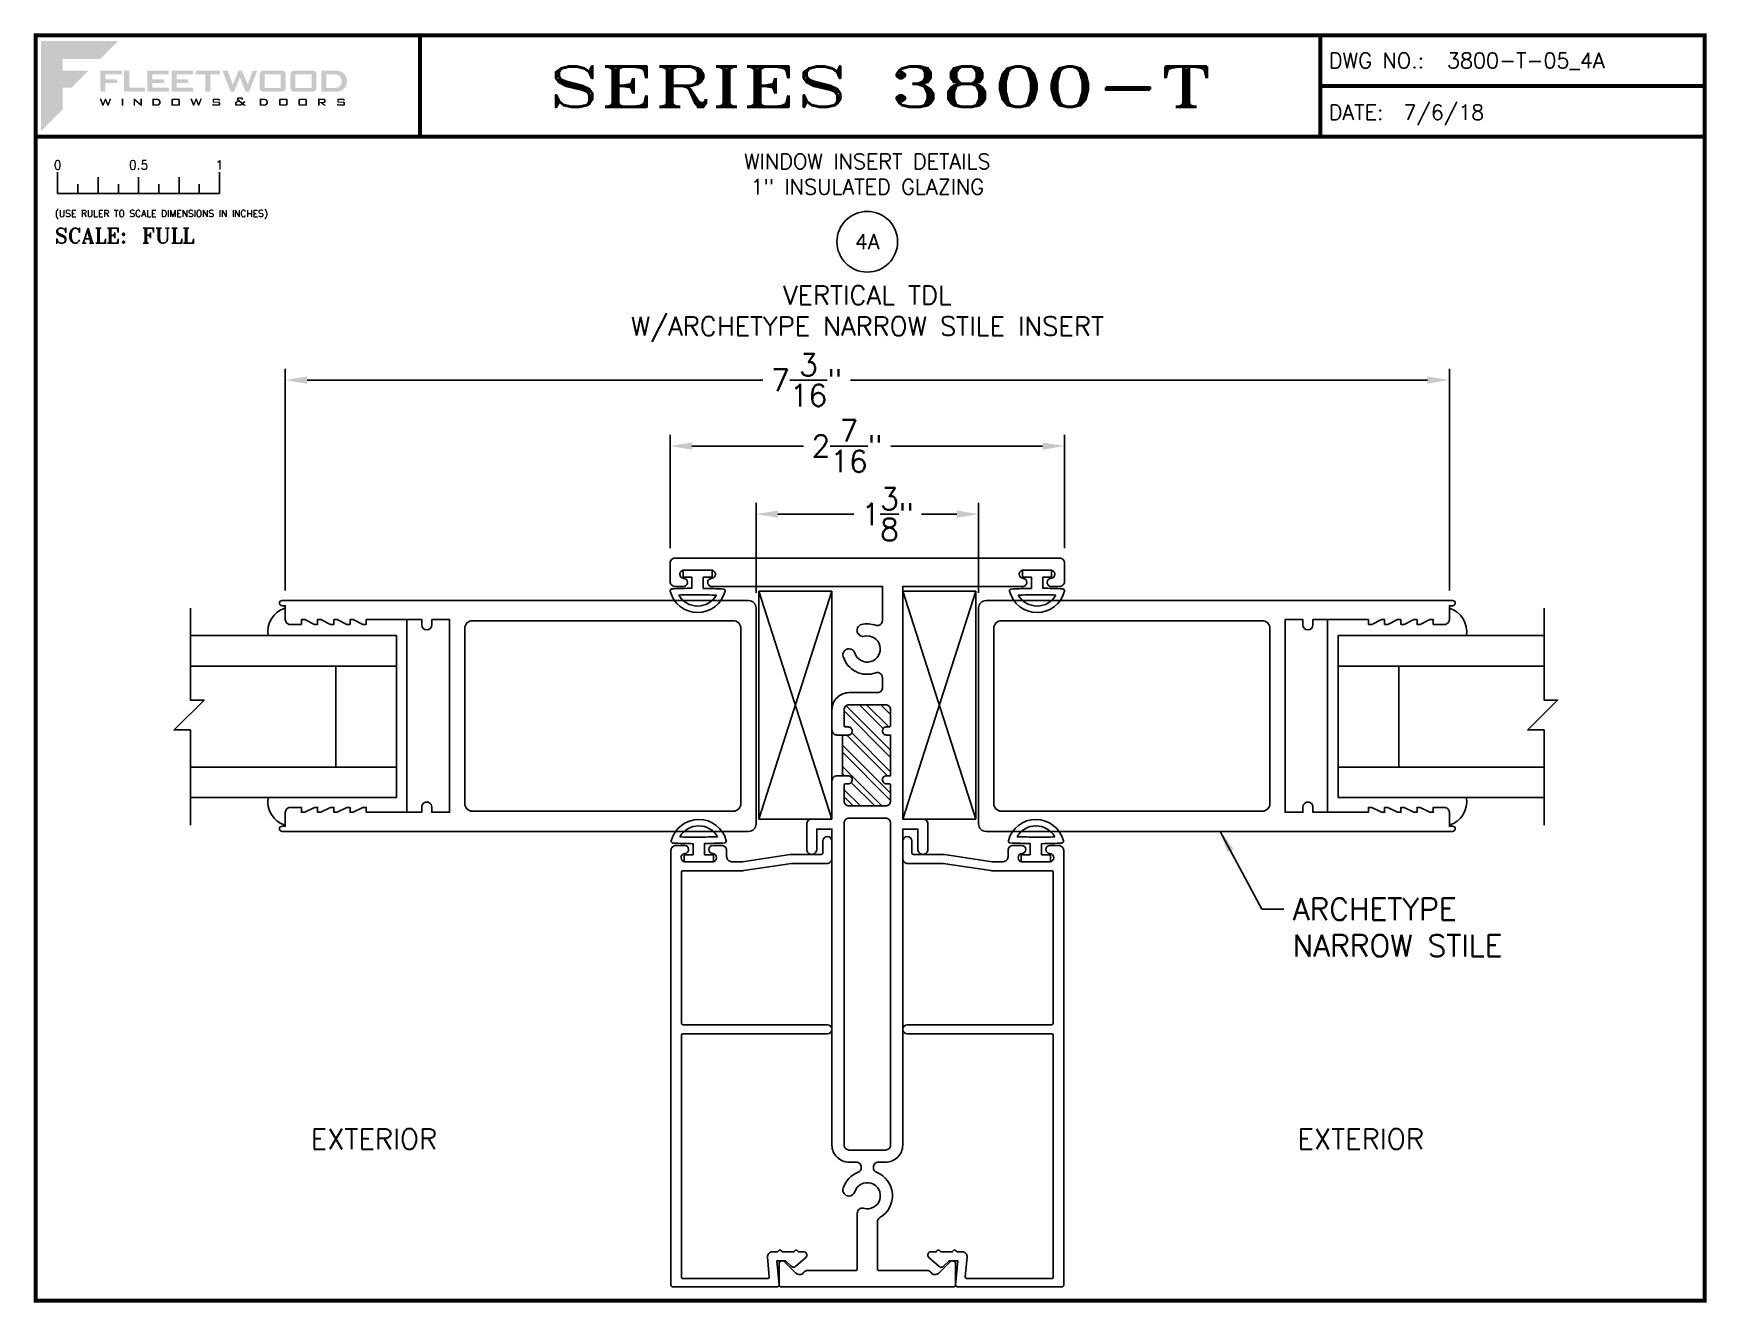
# Paper-space layout 'DETAIL 4A' of a CAD drawing. Extents: x 0.1 to 10.5, y 0.1 to 7.9.
# The model-space entities are those that its viewports show. They can reach past a viewport. Long polylines and large blocks are cut down to what shows.
import ezdxf
from ezdxf.enums import TextEntityAlignment as Align

# ---------------------------------------------------------------- set-up
doc = ezdxf.new("R2010")
doc.units = 0
doc.header["$MEASUREMENT"] = 0
doc.layers.get('0').update_dxf_attribs({"linetype": 'CONTINUOUS'})
doc.layers.get('Defpoints').update_dxf_attribs({"linetype": 'CONTINUOUS'})
for name, color, linetype in [('Ballons', 7, 'CONTINUOUS'), ('DIM', 7, 'CONTINUOUS'), ('FRAME', 1, 'CONTINUOUS'), ('GEOMETRY', 1, 'CONTINUOUS'), ('GLASS', 7, 'CONTINUOUS'), ('GLASS-VINYL', 7, 'CONTINUOUS'), ('MISC.', 7, 'CONTINUOUS'), ('TEXT', 7, 'CONTINUOUS'), ('VENT', 5, 'CONTINUOUS')]:
    doc.layers.add(name, color=color, linetype=linetype)
doc.layers.add('vp', color=40, linetype='CONTINUOUS', plot=False)
doc.layers.get('vp').off()
doc.styles.add('ROMANS', font='romans')
doc.styles.add('ROMANT', font='romant')
doc.styles.add('SIMPLEX-094', font='simplex.shx', dxfattribs={"height": 0.094})
doc.styles.get("Standard").update_dxf_attribs({"font": 'simplex.shx'})
doc.dimstyles.new('FULL SCALE', dxfattribs={"dimscale": 0.75, "dimtxt": 0.18, "dimasz": 0.18, "dimexe": 0.09375, "dimexo": 0.125, "dimgap": 0.09, "dimtad": 0, "dimtih": 1, "dimtoh": 1, "dimdec": 4, "dimzin": 0, "dimdsep": 46, "dimlunit": 4, "dimtxsty": 'Standard', "dimcen": 0.09, "dimadec": 0, "dimazin": 0, "dimtfac": 1, "dimtdec": 4, "dimtofl": 0, "dimtmove": 0, "dimatfit": 3, "dimfxl": 0, "dimtolj": 1, "dimtzin": 0, "dimarcsym": 0})

# ---------------------------------------------------------------- blocks, each defined once
blk = doc.blocks.new('sectball')
blk.add_circle((0, 0), 0.125)
blk.add_attdef('NO', text='', height=0.062).set_placement((0, 0), align=Align.MIDDLE_CENTER)
for tag, p in [('LINE1', (0, -0.2588)), ('LINE2', (0, -0.3864)), ('LINE3', (0, -0.5214))]:
    blk.add_attdef(tag, text='', height=0.078).set_placement(p, align=Align.CENTER)
blk = doc.blocks.new('*D54')
at = {"layer": 'Defpoints', "color": 0}
for p in [(8.893, 5.778), (1.7, 4.385), (8.893, 4.385)]:
    blk.add_point(p, dxfattribs=at)
at = {"layer": 'DIM', "color": 0, "lineweight": -2}
for p, q in [((1.7, 4.478), (1.7, 5.848)), ((8.893, 4.478), (8.893, 5.848)), ((1.835, 5.778), (4.652, 5.778)), ((8.758, 5.778), (5.192, 5.778))]:
    blk.add_line(p, q, dxfattribs=at)
at = {"layer": 'DIM', "color": 0}
for points in [[(1.835, 5.801), (1.835, 5.756), (1.7, 5.778)], [(8.758, 5.801), (8.758, 5.756), (8.893, 5.778)]]:
    blk.add_solid(points, dxfattribs=at)
at = {"layer": 'DIM', "color": 0, "insert": (4.922, 5.778), "char_height": 0.135, "attachment_point": 5}
blk.add_mtext('\\A1;7{\\H1.000000x;\\S3/16;}"', dxfattribs=at)
blk = doc.blocks.new('*D55')
at = {"layer": 'Defpoints', "color": 0}
for p in [(6.515, 5.371), (4.078, 4.648), (6.515, 4.648)]:
    blk.add_point(p, dxfattribs=at)
at = {"layer": 'DIM', "color": 0, "lineweight": -2}
for p, q in [((4.078, 4.741), (4.078, 5.441)), ((6.515, 4.741), (6.515, 5.441)), ((4.213, 5.371), (4.902, 5.371)), ((6.38, 5.371), (5.442, 5.371))]:
    blk.add_line(p, q, dxfattribs=at)
at = {"layer": 'DIM', "color": 0}
for points in [[(4.213, 5.393), (4.213, 5.348), (4.078, 5.371)], [(6.38, 5.393), (6.38, 5.348), (6.515, 5.371)]]:
    blk.add_solid(points, dxfattribs=at)
at = {"layer": 'DIM', "color": 0, "insert": (5.172, 5.371), "char_height": 0.135, "attachment_point": 5}
blk.add_mtext('\\A1;2{\\H1.000000x;\\S7/16;}"', dxfattribs=at)
blk = doc.blocks.new('*D56')
at = {"layer": 'Defpoints', "color": 0}
for p in [(5.984, 4.95), (4.609, 4.371), (5.984, 4.371)]:
    blk.add_point(p, dxfattribs=at)
at = {"layer": 'DIM', "color": 0, "lineweight": -2}
for p, q in [((4.609, 4.464), (4.609, 5.021)), ((5.984, 4.464), (5.984, 5.021)), ((4.744, 4.95), (5.213, 4.95)), ((5.849, 4.95), (5.631, 4.95))]:
    blk.add_line(p, q, dxfattribs=at)
at = {"layer": 'DIM', "color": 0}
for points in [[(4.744, 4.973), (4.744, 4.928), (4.609, 4.95)], [(5.849, 4.973), (5.849, 4.928), (5.984, 4.95)]]:
    blk.add_solid(points, dxfattribs=at)
at = {"layer": 'DIM', "color": 0, "insert": (5.422, 4.95), "char_height": 0.135, "attachment_point": 5}
blk.add_mtext('\\A1;1{\\H1.000000x;\\S3/8;}"', dxfattribs=at)
blk = doc.blocks.new('Fleetwood_Logo_6-10-15')
h = blk.add_hatch(color=154)
h.dxf.hatch_style = 1
h.paths.add_polyline_path([(0.2526, -0.0017), (0.0019, -0.0017), (0.0019, -0.2942), (0.0725, -0.2236), (0.0725, -0.1535), (0.1007, -0.1535), (0.1567, -0.0976), (0.0725, -0.0976), (0.0725, -0.0596), (0.1946, -0.0596)])
h = blk.add_hatch(color=251)
h.dxf.hatch_style = 1
h.paths.add_polyline_path([(0.2487, -0.1256), (0.2112, -0.1256), (0.2112, -0.1102), (0.2647, -0.1102), (0.2647, -0.0976), (0.1946, -0.0976), (0.1946, -0.1667), (0.2112, -0.1667), (0.2112, -0.1377), (0.2487, -0.1377)])
h = blk.add_hatch(color=251)
h.dxf.hatch_style = 1
h.paths.add_polyline_path([(0.2886, -0.0976), (0.272, -0.0976), (0.272, -0.1667), (0.3401, -0.1667), (0.3401, -0.1535), (0.2886, -0.1535)])
h = blk.add_hatch(color=251)
h.dxf.hatch_style = 1
h.paths.add_polyline_path([(0.4175, -0.0976), (0.3474, -0.0976), (0.3474, -0.1667), (0.4185, -0.1667), (0.4185, -0.1534), (0.364, -0.1534), (0.364, -0.1377), (0.4015, -0.1377), (0.4015, -0.1256), (0.364, -0.1256), (0.364, -0.1102), (0.4175, -0.1102)])
h = blk.add_hatch(color=251)
h.dxf.hatch_style = 1
h.paths.add_polyline_path([(0.4965, -0.0976), (0.4264, -0.0976), (0.4264, -0.1667), (0.4975, -0.1667), (0.4975, -0.1534), (0.443, -0.1534), (0.443, -0.1377), (0.4804, -0.1377), (0.4804, -0.1256), (0.443, -0.1256), (0.443, -0.1102), (0.4965, -0.1102)])
h = blk.add_hatch(color=251)
h.dxf.hatch_style = 1
h.paths.add_polyline_path([(0.5842, -0.0976), (0.5054, -0.0976), (0.5054, -0.1102), (0.5365, -0.1102), (0.5365, -0.1667), (0.5531, -0.1667), (0.5531, -0.1102), (0.5842, -0.1102)])
h = blk.add_hatch(color=251)
h.dxf.hatch_style = 1
h.paths.add_polyline_path([(0.6089, -0.0976), (0.5921, -0.0976), (0.6188, -0.1667), (0.63, -0.1667), (0.6489, -0.1192), (0.6679, -0.1667), (0.6789, -0.1667), (0.7056, -0.0976), (0.6908, -0.0976), (0.6742, -0.1433), (0.6558, -0.0976), (0.6446, -0.0976), (0.6261, -0.1433)])
h = blk.add_hatch(color=251)
h.dxf.hatch_style = 1
h.paths.add_polyline_path([(0.7853, -0.0976), (0.726, -0.0976, 0.414214), (0.7133, -0.1102), (0.7133, -0.154, 0.414214), (0.726, -0.1667), (0.7853, -0.1667, 0.414214), (0.798, -0.154), (0.798, -0.1102, 0.414214)])
h.paths.add_polyline_path([(0.7819, -0.1102), (0.7819, -0.154), (0.7294, -0.154), (0.7294, -0.1102)], flags=16)
h = blk.add_hatch(color=251)
h.dxf.hatch_style = 1
h.paths.add_polyline_path([(0.8856, -0.0976), (0.8262, -0.0976, 0.414214), (0.8136, -0.1102), (0.8136, -0.154, 0.414214), (0.8262, -0.1667), (0.8856, -0.1667, 0.414214), (0.8982, -0.154), (0.8982, -0.1102, 0.414214)])
h.paths.add_polyline_path([(0.8822, -0.1102), (0.8822, -0.154), (0.8296, -0.154), (0.8296, -0.1102)], flags=16)
h = blk.add_hatch(color=251)
h.dxf.hatch_style = 1
h.paths.add_polyline_path([(0.9632, -0.0976), (0.914, -0.0976), (0.914, -0.1667), (0.9632, -0.1667, 1)])
h.paths.add_polyline_path([(0.9301, -0.1102), (0.9593, -0.1102, -1), (0.9593, -0.154), (0.9301, -0.154)], flags=16)
h = blk.add_hatch(color=7)
h.dxf.hatch_style = 1
h.paths.add_polyline_path([(0.2301, -0.1891), (0.2251, -0.1891), (0.2196, -0.2043), (0.2134, -0.1891), (0.2097, -0.1891), (0.2035, -0.2043), (0.1978, -0.1891), (0.1922, -0.1891), (0.2011, -0.2121), (0.2048, -0.2121), (0.2112, -0.1963), (0.2175, -0.2121), (0.2212, -0.2121)])
h = blk.add_hatch(color=7)
h.dxf.hatch_style = 1
h.paths.add_polyline_path([(0.2691, -0.1891), (0.2637, -0.1891), (0.2637, -0.2118), (0.2637, -0.2121), (0.2691, -0.2121)])
h = blk.add_hatch(color=7)
h.dxf.hatch_style = 1
h.paths.add_polyline_path([(0.3077, -0.1964), (0.3259, -0.2121), (0.3298, -0.2121), (0.3298, -0.1891), (0.325, -0.1891), (0.325, -0.2047), (0.3067, -0.1891), (0.3029, -0.1891), (0.3029, -0.2121), (0.3077, -0.2121)])
h = blk.add_hatch(color=7)
h.dxf.hatch_style = 1
h.paths.add_polyline_path([(0.3801, -0.1891), (0.3637, -0.1891), (0.3637, -0.2121), (0.3801, -0.2121, 1)])
h.paths.add_polyline_path([(0.3691, -0.2079), (0.3691, -0.1933), (0.3788, -0.1933, -1), (0.3788, -0.2079)], flags=16)
h = blk.add_hatch(color=7)
h.dxf.hatch_style = 1
h.paths.add_polyline_path([(0.4537, -0.2079), (0.4537, -0.1933, 0.414214), (0.4495, -0.1891), (0.4297, -0.1891, 0.414214), (0.4255, -0.1933), (0.4255, -0.2079, 0.414214), (0.4297, -0.2121), (0.4495, -0.2121, 0.414214)])
h.paths.add_polyline_path([(0.4308, -0.2079), (0.4308, -0.1933), (0.4484, -0.1933), (0.4484, -0.2079)], flags=16)
h = blk.add_hatch(color=7)
h.dxf.hatch_style = 1
h.paths.add_polyline_path([(0.5253, -0.1891), (0.5203, -0.1891), (0.5148, -0.2043), (0.5087, -0.1891), (0.5049, -0.1891), (0.4988, -0.2043), (0.493, -0.1891), (0.4874, -0.1891), (0.4963, -0.2121), (0.5001, -0.2121), (0.5064, -0.1963), (0.5127, -0.2121), (0.5164, -0.2121)])
h = blk.add_hatch(color=7)
h.dxf.hatch_style = 1
h.paths.add_polyline_path([(0.5801, -0.1891), (0.5643, -0.1891, 0.414214), (0.56, -0.1933), (0.56, -0.1981, 0.414214), (0.5643, -0.2024), (0.58, -0.2024), (0.58, -0.2078), (0.5637, -0.2078), (0.5637, -0.2052), (0.5591, -0.2062), (0.5591, -0.2078, 0.414214), (0.5634, -0.2121), (0.5805, -0.2121, 0.414214), (0.5848, -0.2078), (0.5848, -0.2024, 0.414214), (0.5805, -0.1982), (0.5648, -0.1982), (0.5648, -0.193), (0.5798, -0.193), (0.5798, -0.1958), (0.5843, -0.1948), (0.5843, -0.1933, 0.414214)])
h = blk.add_hatch(color=7)
h.dxf.hatch_style = 1
h.paths.add_polyline_path([(0.645, -0.1913, -0.222262), (0.6447, -0.1906), (0.6447, -0.1892), (0.6535, -0.1892), (0.6535, -0.193), (0.6587, -0.1918), (0.6587, -0.189, 0.414214), (0.6544, -0.1847), (0.6437, -0.1847, 0.414214), (0.6394, -0.189), (0.6394, -0.1922, 0.222262), (0.6407, -0.1948), (0.6415, -0.1955), (0.6345, -0.1998, 0.260684), (0.6329, -0.2027), (0.6329, -0.2078, 0.414214), (0.6372, -0.2121), (0.6514, -0.2121, 0.17577), (0.6536, -0.2113), (0.657, -0.2085), (0.6614, -0.2121), (0.6699, -0.2121), (0.6613, -0.2049), (0.6676, -0.1997), (0.6637, -0.1964), (0.6574, -0.2017)])
h.paths.add_polyline_path([(0.6532, -0.2052), (0.6509, -0.2072, -0.17577), (0.6502, -0.2074), (0.6382, -0.2074), (0.6382, -0.2033, -0.260684), (0.6387, -0.2025), (0.6451, -0.1985)], flags=16)
h = blk.add_hatch(color=7)
h.dxf.hatch_style = 1
h.paths.add_polyline_path([(0.7294, -0.1891), (0.713, -0.1891), (0.713, -0.2121), (0.7294, -0.2121, 1)])
h.paths.add_polyline_path([(0.7184, -0.2079), (0.7184, -0.1933), (0.7281, -0.1933, -1), (0.7281, -0.2079)], flags=16)
h = blk.add_hatch(color=7)
h.dxf.hatch_style = 1
h.paths.add_polyline_path([(0.8045, -0.2079), (0.8045, -0.1933, 0.414214), (0.8003, -0.1891), (0.7805, -0.1891, 0.414214), (0.7763, -0.1933), (0.7763, -0.2079, 0.414214), (0.7805, -0.2121), (0.8003, -0.2121, 0.414214)])
h.paths.add_polyline_path([(0.7816, -0.2079), (0.7816, -0.1933), (0.7992, -0.1933), (0.7992, -0.2079)], flags=16)
h = blk.add_hatch(color=7)
h.dxf.hatch_style = 1
h.paths.add_polyline_path([(0.8678, -0.2079), (0.8678, -0.1933, 0.414214), (0.8636, -0.1891), (0.8438, -0.1891, 0.414214), (0.8396, -0.1933), (0.8396, -0.2079, 0.414214), (0.8438, -0.2121), (0.8636, -0.2121, 0.414214)])
h.paths.add_polyline_path([(0.8449, -0.2079), (0.8449, -0.1933), (0.8624, -0.1933), (0.8624, -0.2079)], flags=16)
h = blk.add_hatch(color=7)
h.dxf.hatch_style = 1
h.paths.add_polyline_path([(0.9277, -0.1993), (0.9277, -0.1933, 0.414214), (0.9235, -0.1891), (0.9028, -0.1891), (0.9028, -0.2121), (0.9082, -0.2121), (0.9082, -0.2035), (0.9131, -0.2035), (0.9224, -0.2121), (0.9303, -0.2121), (0.9197, -0.2035), (0.9235, -0.2035, 0.414214)])
h.paths.add_polyline_path([(0.9082, -0.1993), (0.9082, -0.1933), (0.9214, -0.1933, -0.414214), (0.9224, -0.1943), (0.9224, -0.1983, -0.414214), (0.9214, -0.1993)], flags=16)
h = blk.add_hatch(color=7)
h.dxf.hatch_style = 1
h.paths.add_polyline_path([(0.9867, -0.1982), (0.971, -0.1982), (0.971, -0.193), (0.9859, -0.193), (0.9859, -0.1958), (0.9905, -0.1948), (0.9905, -0.1933, 0.414214), (0.9863, -0.1891), (0.9705, -0.1891, 0.414214), (0.9662, -0.1933), (0.9662, -0.1981, 0.414214), (0.9705, -0.2024), (0.9862, -0.2024), (0.9862, -0.2078), (0.9699, -0.2078), (0.9699, -0.2052), (0.9653, -0.2062), (0.9653, -0.2078, 0.414214), (0.9696, -0.2121), (0.9867, -0.2121, 0.414214), (0.991, -0.2078), (0.991, -0.2024, 0.414214)])
blk = doc.blocks.new('A-SIZE_L')
for p, q in [((8.095, 7.907), (8.095, 7.282)), ((8.095, 7.594), (10.47, 7.594)), ((0.157, 7.282), (10.47, 7.282))]:
    blk.add_line(p, q)
at = {"const_width": 0.025}
for points in [[(0.157, 7.907), (10.47, 7.907), (10.47, 0.093), (0.157, 0.093), (0.157, 7.907)], [(2.532, 7.907), (2.532, 7.282)], [(8.095, 7.907), (8.095, 7.282)], [(8.095, 7.594), (10.47, 7.594)], [(0.157, 7.282), (10.47, 7.282)]]:
    blk.add_lwpolyline(points, dxfattribs=at)
at = {"xscale": 1.898091133004928, "yscale": 1.898091133004928, "zscale": 1.898091133004928}
blk.add_blockref('Fleetwood_Logo_6-10-15', (0.188, 7.875), dxfattribs=at)
for s, style, p in [('DWG NO.:', 'SIMPLEX-094', (8.149, 7.705)), ('DATE:', 'SIMPLEX-094', (8.148, 7.385)), ('SCALE:', 'ROMANT', (0.276, 6.623))]:
    blk.add_text(s, height=0.094, dxfattribs=dict(style=style)).set_placement(p)
for tag, p, style in [('DWG_NO', (8.878, 7.705), 'SIMPLEX-094'), ('DATE', (8.609, 7.385), 'SIMPLEX-094'), ('SCALE', (0.814, 6.623), 'ROMANT')]:
    blk.add_attdef(tag, p, '', height=0.094, dxfattribs=dict(style=style))
for tag, height, style, width, p, p2 in [('DWG_NO', 0.094, 'SIMPLEX-094', 2.60233, (8.876, 7.704), (10.367, 7.704)), ('PRODUCT', 0.25, 'ROMANT', 2.260212, (3.282, 7.465), (7.345, 7.465))]:
    blk.add_attdef(tag, text='', height=height, dxfattribs=dict(style=style, width=width)).set_placement(p, p2, align=Align.FIT)
blk = doc.blocks.new('Full')
for p, q in [((0.137, -0.219), (0.137, -0.35)), ((0.262, -0.294), (0.262, -0.35)), ((0.387, -0.249), (0.387, -0.35)), ((0.512, -0.294), (0.512, -0.35)), ((0.637, -0.249), (0.637, -0.35)), ((0.762, -0.294), (0.762, -0.35)), ((0.887, -0.249), (0.887, -0.35)), ((1.012, -0.294), (1.012, -0.35)), ((1.137, -0.219), (1.137, -0.35)), ((0.137, -0.35), (1.137, -0.35))]:
    blk.add_line(p, q)
for s, p in [('0', (0.137, -0.219)), ('0.5', (0.637, -0.219)), ('1', (1.137, -0.219))]:
    blk.add_text(s, height=0.055).set_placement(p, align=Align.BOTTOM_CENTER)
at = {"style": 'ROMANS'}
blk.add_text('(USE RULER TO SCALE DIMENSIONS IN INCHES)', height=0.04115, dxfattribs=at).set_placement((0.12, -0.495))
blk = doc.blocks.new('3005 Std Lock Stile')
for points in [[(-2.609, 0.565), (-2.629, 0.565), (-2.689, 0.595), (-2.709, 0.595), (-2.709, 0.565), (-2.729, 0.565), (-2.789, 0.595), (-2.809, 0.595), (-2.809, 0.565), (-2.878, 0.565, -0.414214), (-2.909, 0.596), (-2.909, 0.681), (-2.929, 0.681, -0.999996), (-2.929, 0.713), (-2.909, 0.713), (-0.046, 0.713, -0.414214), (0, 0.667), (0, -0.667, -0.414214), (-0.046, -0.713), (-2.909, -0.713), (-2.929, -0.713, -0.999996), (-2.929, -0.681), (-2.909, -0.681), (-2.909, -0.596, -0.414214), (-2.878, -0.565), (-2.809, -0.565), (-2.809, -0.595), (-2.789, -0.595), (-2.729, -0.565), (-2.709, -0.565), (-2.709, -0.595), (-2.689, -0.595), (-2.629, -0.565), (-2.609, -0.565), (-2.609, -0.595), (-2.589, -0.595), (-2.529, -0.565), (-2.509, -0.565), (-2.509, -0.595), (-2.489, -0.595), (-2.429, -0.565), (-2.409, -0.565), (-2.409, -0.595), (-2.066, -0.595), (-2.066, -0.563, -1.000005), (-2.004, -0.563), (-2.004, -0.595), (-1.894, -0.595), (-1.894, 0.595), (-2.004, 0.595), (-2.004, 0.563, -0.999996), (-2.066, 0.563), (-2.066, 0.595), (-2.409, 0.595), (-2.409, 0.565), (-2.429, 0.565), (-2.489, 0.595), (-2.509, 0.595), (-2.509, 0.565), (-2.529, 0.565), (-2.589, 0.595), (-2.609, 0.595)], [(-0.14, 0.588, -0.414214), (-0.094, 0.542), (-0.094, -0.542, -0.414214), (-0.14, -0.588), (-1.754, -0.588, -0.414214), (-1.8, -0.542), (-1.8, 0.542, -0.414214), (-1.754, 0.588)]]:
    blk.add_lwpolyline(points, format="xyb", close=True)
blk = doc.blocks.new('25031')
at = {"layer": 'GEOMETRY', "color": 5}
for p, q in [((-0.035, 0.112), (-0.035, 0.042)), ((0.035, 0.042), (0.035, 0.112)), ((-0.035, 0.042), (-0.09, 0.042)), ((-0.09, 0.042), (-0.09, 0)), ((-0.09, 0), (0.09, 0)), ((0.09, 0.042), (0.035, 0.042)), ((0.09, 0), (0.09, 0.042))]:
    blk.add_line(p, q, dxfattribs=at)
for centre, radius, start, end in [((0, 0.086), 0.175, 14.1622, 165.8685), ((0, 0.086), 0.135, 30.4808, 149.5259), ((-0.16, 0.126), 0.01, 165.8685, 267.1063), ((0, 3.29), 3.179, 267.1063, 269.3654), ((0, 3.29), 3.139, 267.8759, 269.9963), ((0.005, 3.056), 2.904, 269.9005, 272.1922), ((0.005, 3.056), 2.944, 270.5829, 273.0223), ((0.16, 0.126), 0.01, 273.0223, 14.1622)]:
    blk.add_arc(centre, radius, start, end, dxfattribs=at)

msp = doc.modelspace()

# ---------------------------------------------------------------- hatches: boundary and pattern name
h = msp.add_hatch()
h.set_pattern_fill('ANSI32', color=256, scale=0.25, angle=90, style=0)
h.set_pattern_definition([(135, (-1.02766, -23.12155), (-0.06629126, -0.06629126), []), (135, (-1.02766, -23.07736), (-0.06629126, -0.06629126), [])])
h.paths.add_polyline_path([(17.726, -14.676), (17.726, -14.425), (17.701, -14.425, -1), (17.701, -14.375), (17.716, -14.375, 0.414214), (17.726, -14.365), (17.726, -14.269, 0.414214), (17.695, -14.238), (17.47, -14.238, 0.414214), (17.439, -14.269), (17.439, -14.365, 0.414214), (17.449, -14.375), (17.464, -14.375, -1), (17.464, -14.425), (17.429, -14.425), (17.429, -14.676), (17.464, -14.676, -1), (17.464, -14.726), (17.449, -14.726, 0.414214), (17.439, -14.736), (17.439, -14.832, 0.414214), (17.47, -14.863), (17.695, -14.863, 0.414214), (17.726, -14.832), (17.726, -14.736, 0.414214), (17.716, -14.726), (17.701, -14.726, -1), (17.701, -14.676)])

# ---------------------------------------------------------------- linework, layer by layer
at = {"layer": 'FRAME'}
for points in [[(18.77, -13.507, 0.414214), (18.801, -13.476), (18.801, -13.363, 0.414214), (18.77, -13.332), (17.582, -13.332), (16.395, -13.332, 0.414214), (16.364, -13.363), (16.364, -13.476, 0.414214), (16.395, -13.507), (16.446, -13.507, 0.414214), (16.471, -13.482, 0.399638), (16.448, -13.457, -0.399638), (16.424, -13.432), (16.424, -13.432, -0.414214), (16.449, -13.407), (16.619, -13.407, -0.414214), (16.644, -13.432), (16.644, -13.432, -0.399638), (16.62, -13.457, 0.399638), (16.596, -13.482, 0.414214), (16.621, -13.507), (16.673, -13.507), (17.676, -13.507), (17.676, -13.718, -0.517938), (17.634, -13.747, 0.142368), (17.547, -13.742, 0.510157), (17.524, -13.797), (17.525, -13.798, 0.323599), (17.564, -13.815, -2.284894), (17.505, -13.918, 0.323599), (17.47, -13.892), (17.469, -13.892, 0.510157), (17.433, -13.94, 0.42659), (17.634, -14.041, -0.517938), (17.676, -14.07), (17.676, -14.132, -0.414214), (17.645, -14.163), (17.47, -14.163, 0.414214), (17.364, -14.269), (17.364, -14.394, 0.414214), (17.395, -14.425), (17.464, -14.425, 0.414214), (17.489, -14.4, 0.414214), (17.464, -14.375), (17.449, -14.375, -0.414214), (17.439, -14.365), (17.439, -14.269, -0.414214), (17.47, -14.238), (17.695, -14.238, -0.414214), (17.726, -14.269), (17.726, -14.365, -0.414214), (17.716, -14.375), (17.701, -14.375, 0.414214), (17.676, -14.4, 0.414214), (17.701, -14.425), (17.716, -14.425), (17.726, -14.425), (17.726, -14.676), (17.716, -14.676), (17.701, -14.676, 0.414214), (17.676, -14.701, 0.414214), (17.701, -14.726), (17.716, -14.726, -0.414214), (17.726, -14.736), (17.726, -14.832, -0.414214), (17.695, -14.863), (17.47, -14.863, -0.414214), (17.439, -14.832), (17.439, -14.736, -0.414214), (17.449, -14.726), (17.464, -14.726, 0.414214), (17.489, -14.701, 0.414214), (17.464, -14.676), (17.395, -14.676, 0.414214), (17.364, -14.707), (17.364, -14.934, -0.414214), (17.354, -14.944), (17.239, -14.944, 0.414214), (17.208, -14.975), (17.208, -15.131, 0.414214), (17.239, -15.162, 0.414214), (17.27, -15.131), (17.27, -15.006), (17.364, -15.006), (17.364, -16.957, 0.414214), (17.47, -17.063), (17.514, -17.063, -0.414214), (17.545, -17.094), (17.545, -17.096, -0.308174), (17.525, -17.125, 0.227368), (17.433, -17.224, 0.502305), (17.469, -17.272, 0.326072), (17.505, -17.246, -2.386509), (17.559, -17.348, 0.500407), (17.52, -17.378), (17.52, -17.722, -0.414214), (17.51, -17.732), (17.213, -17.732, 0.237131), (17.188, -17.745, -0.457629), (17.141, -17.748), (17.071, -17.678, 0.668179), (17.037, -17.692), (17.037, -17.822, 0.414214), (17.047, -17.832), (17.582, -17.832), (18.118, -17.832, 0.414214), (18.128, -17.822), (18.128, -17.692, 0.668179), (18.094, -17.678), (18.024, -17.748, -0.457629), (17.977, -17.745, 0.237131), (17.952, -17.732), (17.655, -17.732, -0.414214), (17.645, -17.722), (17.645, -17.432, -0.267949), (17.66, -17.405, 0.627979), (17.639, -17.125, -0.308174), (17.62, -17.096), (17.62, -17.094, -0.414214), (17.651, -17.063), (17.695, -17.063, 0.414214), (17.801, -16.957), (17.801, -15.006), (17.895, -15.006), (17.895, -15.131, 0.414214), (17.926, -15.162, 0.414214), (17.957, -15.131), (17.957, -14.975, 0.414214), (17.926, -14.944), (17.801, -14.944), (17.801, -13.507), (18.492, -13.507), (18.543, -13.507, 0.414214), (18.568, -13.482, 0.399638), (18.545, -13.457, -0.399638), (18.521, -13.432), (18.521, -13.432, -0.414214), (18.546, -13.407), (18.716, -13.407, -0.414214), (18.741, -13.432), (18.741, -13.432, -0.399638), (18.717, -13.457, 0.399638), (18.693, -13.482), (18.693, -13.482, 0.414214), (18.718, -13.507)], [(17.726, -16.957, -0.414214), (17.695, -16.988), (17.47, -16.988, -0.414214), (17.439, -16.957), (17.439, -14.969, -0.414214), (17.47, -14.938), (17.695, -14.938, -0.414214), (17.726, -14.969)], [(16.444, -17.782), (16.966, -17.782, 0.440011), (16.976, -17.771), (16.966, -17.65, -0.440011), (16.996, -17.616), (17.025, -17.616, 0.267949), (17.034, -17.611, -0.57735), (17.051, -17.611, 0.267949), (17.06, -17.616), (17.125, -17.616, 0.267949), (17.134, -17.611, -0.57735), (17.151, -17.611, 0.267949), (17.16, -17.616), (17.189, -17.616, -0.691708), (17.202, -17.651), (17.138, -17.707, -0.395486), (17.111, -17.706), (17.077, -17.672), (17.024, -17.672), (17.037, -17.821, -0.440011), (17.027, -17.832), (16.379, -17.832, -0.414214), (16.369, -17.822), (16.369, -15.138, -0.414214), (16.4, -15.107), (16.453, -15.107, -0.975), (16.455, -15.157, 0.975), (16.456, -15.207), (16.626, -15.207, 0.975), (16.627, -15.157, -0.975), (16.628, -15.107), (16.682, -15.107, -0.414214), (16.713, -15.138), (16.713, -15.176, 0.414214), (16.744, -15.207), (16.807, -15.207, 0.035412), (16.811, -15.207), (17.105, -15.163, -0.035412), (17.118, -15.162), (17.298, -15.162, 0.414214), (17.308, -15.152), (17.308, -15.08, -1), (17.364, -15.08), (17.364, -15.187, -0.414214), (17.333, -15.218), (17.118, -15.218, 0.035412), (17.113, -15.219), (16.819, -15.262, -0.035412), (16.807, -15.263), (16.444, -15.263, 0.414214), (16.434, -15.273), (16.434, -16.204, 0.414214), (16.444, -16.214), (17.336, -16.214, -1), (17.336, -16.27), (16.444, -16.27, 0.414214), (16.434, -16.28), (16.434, -17.772, 0.414214)], [(18.721, -17.782), (18.198, -17.782, -0.440011), (18.188, -17.771), (18.199, -17.65, 0.440011), (18.168, -17.616), (18.139, -17.616, -0.267949), (18.131, -17.611, 0.57735), (18.113, -17.611, -0.267949), (18.105, -17.616), (18.039, -17.616, -0.267949), (18.031, -17.611, 0.57735), (18.013, -17.611, -0.267949), (18.005, -17.616), (17.976, -17.616, 0.691708), (17.963, -17.651), (18.026, -17.707, 0.395486), (18.054, -17.706), (18.088, -17.672), (18.141, -17.672), (18.128, -17.821, 0.440011), (18.138, -17.832), (18.786, -17.832, 0.414214), (18.796, -17.822), (18.796, -15.138, 0.414214), (18.765, -15.107), (18.711, -15.107, 0.975), (18.71, -15.157, -0.975), (18.709, -15.207), (18.539, -15.207, -0.975), (18.538, -15.157, 0.975), (18.536, -15.107), (18.483, -15.107, 0.414214), (18.452, -15.138), (18.452, -15.176, -0.414214), (18.421, -15.207), (18.358, -15.207, -0.035412), (18.353, -15.207), (18.059, -15.163, 0.035412), (18.047, -15.162), (17.867, -15.162, -0.414214), (17.857, -15.152), (17.857, -15.08, 1), (17.801, -15.08), (17.801, -15.187, 0.414214), (17.832, -15.218), (18.047, -15.218, -0.035412), (18.051, -15.219), (18.345, -15.262, 0.035412), (18.358, -15.263), (18.721, -15.263, -0.414214), (18.731, -15.273), (18.731, -16.204, -0.414214), (18.721, -16.214), (17.829, -16.214, 1), (17.829, -16.27), (18.721, -16.27, -0.414214), (18.731, -16.28), (18.731, -17.772, -0.414214)]]:
    msp.add_lwpolyline(points, format="xyb", close=True, dxfattribs=at)
at = {"layer": 'GLASS'}
for p, q in [((17.364, -13.537), (16.912, -13.537)), ((17.364, -13.537), (16.912, -14.945)), ((17.364, -14.945), (16.912, -13.537)), ((17.364, -14.945), (17.364, -13.537)), ((17.801, -13.537), (18.253, -13.537)), ((17.801, -14.945), (18.253, -13.537)), ((17.801, -13.537), (18.253, -14.945)), ((17.801, -14.945), (17.801, -13.537)), ((16.912, -14.945), (17.364, -14.945)), ((18.253, -14.945), (17.801, -14.945))]:
    msp.add_line(p, q, dxfattribs=at)
at = {"layer": 'GLASS-VINYL', "color": 7}
for p, q in [((14.738, -14.906), (14.738, -13.716)), ((20.426, -14.906), (20.426, -13.716)), ((13.4, -13.811), (14.673, -13.811)), ((14.673, -13.811), (14.673, -14.811)), ((21.764, -13.811), (20.491, -13.811)), ((20.491, -13.811), (20.491, -14.811)), ((13.4, -13.999), (14.673, -13.999)), ((14.298, -13.999), (14.298, -14.624)), ((21.764, -13.999), (20.491, -13.999)), ((20.866, -13.999), (20.866, -14.624)), ((13.4, -14.624), (14.673, -14.624)), ((21.764, -14.624), (20.491, -14.624)), ((13.4, -14.811), (14.673, -14.811)), ((21.764, -14.811), (20.491, -14.811))]:
    msp.add_line(p, q, dxfattribs=at)
for centre, start, end in [((14.031, -13.787), 107.3542, 189.2403), ((21.133, -13.787), 350.7597, 72.6458), ((14.031, -14.836), 170.7597, 252.6458), ((21.133, -14.836), 287.3542, 9.2403)]:
    msp.add_arc(centre, 0.153, start, end, dxfattribs=at)
at = {"layer": 'MISC.'}
for points in [[(13.4, -14.982), (13.4, -14.393), (13.299, -14.393), (13.484, -14.209), (13.4, -14.209), (13.4, -13.641)], [(21.764, -14.982), (21.764, -14.393), (21.663, -14.393), (21.848, -14.209), (21.764, -14.209), (21.764, -13.641)]]:
    msp.add_lwpolyline(points, dxfattribs=at)
at = {"layer": 'TEXT'}
for p, q in [((16.912, -13.537), (16.912, -14.945)), ((18.253, -13.537), (18.253, -14.945)), ((17.429, -14.425), (17.429, -14.676))]:
    msp.add_line(p, q, dxfattribs=at)

# ---------------------------------------------------------------- block references
at = {"layer": 'TEXT', "xscale": -1, "rotation": 180}
msp.add_blockref('25031', (16.534, -13.407), dxfattribs=at)
at = {"layer": 'TEXT', "rotation": 180}
msp.add_blockref('25031', (18.631, -13.407), dxfattribs=at)
at = {"layer": 'TEXT'}
msp.add_blockref('25031', (16.541, -15.207), dxfattribs=at)
at = {"layer": 'TEXT', "xscale": -1}
msp.add_blockref('25031', (18.624, -15.207), dxfattribs=at)
at = {"layer": 'VENT'}
msp.add_blockref('3005 Std Lock Stile', (16.895, -14.307), dxfattribs=at)
at = {"layer": 'VENT', "xscale": -1}
msp.add_blockref('3005 Std Lock Stile', (18.27, -14.307), dxfattribs=at)

psp = doc.layouts.new('DETAIL 4A')

# ---------------------------------------------------------------- block references
at = {"layer": 'Ballons'}
ref = psp.add_blockref('A-SIZE_L', (0, 0), dxfattribs=at)
ref.add_attrib('DATE', '7/6/18', (8.60916, 7.38469), dxfattribs={"layer": '0', "height": 0.094, "style": 'SIMPLEX-094'})
ref.add_attrib('SCALE', 'FULL', (0.81442, 6.62314), dxfattribs={"layer": '0', "height": 0.094, "style": 'ROMANT'})
ref.add_attrib('PRODUCT', 'SERIES 3800-T', dxfattribs={"layer": '0', "height": 0.25, "style": 'ROMANT', "width": 1.324706}).set_placement((3.32575, 7.46527), (7.42603, 7.46527), align=Align.FIT)
ref.add_attrib('DWG_NO', '3800-T-05_4A', (8.87809, 7.70479), dxfattribs={"layer": '0', "height": 0.094, "style": 'SIMPLEX-094'})
psp.add_blockref('Full', (0.15675, 7.2815), dxfattribs=at)
at = {"layer": 'TEXT', "xscale": 1.5, "yscale": 1.5, "zscale": 1.5}
psp.add_blockref('sectball', (5.29657, 6.63237), dxfattribs=at).add_auto_attribs({'NO': '4A', 'LINE1': 'VERTICAL TDL', 'LINE2': 'W/ARCHETYPE NARROW STILE INSERT'})

# ---------------------------------------------------------------- texts
at = {"layer": 'DIM', "insert": (7.92544, 2.57802), "char_height": 0.135, "attachment_point": 1}
psp.add_mtext('ARCHETYPE\\PNARROW STILE', dxfattribs=at)
at = {"layer": 'TEXT', "insert": (5.29657, 7.0504), "char_height": 0.094, "width": 5.1807452, "attachment_point": 5}
psp.add_mtext('WINDOW INSERT DETAILS\\P1" INSULATED GLAZING', dxfattribs=at)
at = {"layer": 'TEXT', "color": 7, "char_height": 0.125, "width": 1.0667, "attachment_point": 5}
for insert in [(2.24773, 1.09162), (8.34542, 1.09162)]:
    psp.add_mtext('EXTERIOR', dxfattribs=dict(at, insert=insert))

# ---------------------------------------------------------------- dimensions: what is measured, and where the dimension line sits
at = {"layer": 'DIM'}
for base, p1, p2, picture, middle in [((8.89307, 5.77814), (1.70007, 4.38456), (8.89307, 4.38456), '*D54', (4.92157, 5.77814)), ((6.51507, 5.37066), (4.07807, 4.64756), (6.51507, 4.64756), '*D55', (5.17157, 5.37066)), ((5.98407, 4.95049), (4.60907, 4.37056), (5.98407, 4.37056), '*D56', (5.42157, 4.95049))]:
    dim = psp.add_linear_dim(base=base, p1=p1, p2=p2, dimstyle='FULL SCALE', override={"dimlfac": -1}, dxfattribs=at)
    dim.commit()
    dim.dimension.update_dxf_attribs({"geometry": picture, "text_midpoint": middle, "dimtype": 160})

# ---------------------------------------------------------------- leaders
at = {"layer": 'DIM', "annotation_type": 0, "has_hookline": 1, "hookline_direction": 0, "text_width": 1.45929}
psp.add_leader([(7.47742, 2.99056), (7.73449, 2.51052), (7.86949, 2.51052)], dimstyle='FULL SCALE', override={"dimgap": 0.039, "dimtad": 0}, dxfattribs=at)

# ---------------------------------------------------------------- viewports
at = {"layer": 'vp'}
psp.add_viewport(center=(5.28715, 2.52089), size=(8.84226, 4.7623275), view_center_point=(17.57285, -15.48986), view_height=4.7623275, dxfattribs=at)

doc.saveas('drawing.dxf')
